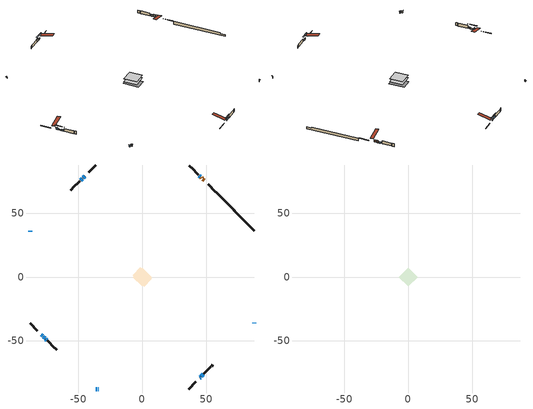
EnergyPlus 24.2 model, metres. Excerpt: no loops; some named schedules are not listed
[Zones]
conditioned space
 floor outside (Floor1 construction): -0.74,0 0,0.74 0.74,0 0,-0.74 z1.14
 floor adiabatic (AdiabaticFloorConstruction): -7.37,0 0,7.37 7.37,0 0,-7.37 z1.14
 floor foundation (Slab1 construction): -7.46,1.39 -1.39,7.46 7.46,-1.39 1.39,-7.46 z-1.3
 wall outside (RimJoist1 construction): 36.3,-87.64 41.9,-82.05 / -87.64,-36.3 -82.05,-41.9 / -36.3,87.64 -41.9,82.05 / 57.13,66.81 51.54,72.41 z1.14:1.44
 wall outside (AdiabaticWallConstruction 1): 48.35,75.59 47.28,76.66 / 46.63,77.32 46.07,77.88 z1.14:3.17
 wall outside (AdiabaticWallConstruction): -36.3,-87.64 -35.34,-87.64 z1.14:2.74; -78.86,-45.08 -78.03,-45.91 / 87.64,-36.3 87.64,-35.82 / -34.41,-87.64 -33.93,-87.64 z1.14:2.61; -87.64,36.3 -87.64,35.39 / -45.08,78.86 -46.36,77.58 z1.14:2.06; 45.08,-78.86 45.61,-78.34 / -77.38,-46.56 -75.98,-47.97 z1.14:2.03; 45.41,78.53 44.58,79.36 / -75.32,-48.62 -74.64,-49.31 z1.14:2.11; -47.01,76.93 -48.29,75.65 z1.14:2.95; 46.26,-77.68 47.66,-76.28 z1.14:2.13
 wall outside (Wall1 construction): 48.32,-75.62 53.61,-70.33 / -73.98,-49.96 -68.68,-55.26 / -48.95,75 -54.24,69.7 / 43.93,80.02 38.63,85.31 z1.14:3.58
 wall outside (Wall2 construction): 54.27,-69.67 55.29,-68.66 / -68.03,-55.92 -67.01,-56.93 / -54.9,69.04 -55.92,68.03 / 37.98,85.97 36.96,86.98 z1.14:3.58
 wall foundation (FoundationWall1 construction): 57.79,66.15,-1.3 57.79,66.15,1.14 84.66,39.29,1.14 84.66,39.29,0.18 87.64,36.3,0.18 87.64,36.3,-1.3
 window (WindowConstruction 8): -36.3,-87.64 -35.34,-87.64 z1.14:2.74
 window (WindowConstruction 6): -78.86,-45.08 -78.04,-45.91 z1.14:2.61
 window (WindowConstruction 7): -87.64,36.3 -87.64,35.39 z1.14:2.05
 window (WindowConstruction 9): -45.08,78.86 -46.36,77.59 z1.14:2.05
 window (WindowConstruction 10): 45.08,-78.86 45.6,-78.34 z1.14:2.03
 window (WindowConstruction 11): -77.38,-46.57 -75.98,-47.97 z1.14:2.03
 window (WindowConstruction): 87.64,-36.3 87.64,-35.82 z1.14:2.61
 window (WindowConstruction 1): 45.41,78.53 44.59,79.36 z1.14:2.11
 window (WindowConstruction 2): -47.02,76.93 -48.29,75.65 z1.14:2.94
 window (WindowConstruction 3): -34.41,-87.64 -33.93,-87.64 z1.14:2.61
 window (WindowConstruction 4): 46.26,-77.68 47.66,-76.28 z1.14:2.13
 window (WindowConstruction 5): -75.32,-48.62 -74.64,-49.31 z1.14:2.11
 door (Door): 48.35,75.59 47.28,76.66 z1.14:3.17
 door (Door 1): 46.63,77.32 46.07,77.88 z1.14:3.17
 ceiling adiabatic (AdiabaticFloorConstruction): 0,-7.37 7.37,0 0,7.37 -7.37,0 z1.14
attic - vented
 floor to conditioned space (Floor2 construction Reversed): -7.37,0 0,7.37 7.37,0 0,-7.37 z3.58
 roof outside (Roof1 construction): 44.43,-79.52,3.58 37.17,-72.26,6.14 35.3,-74.13,6.14 42.56,-81.39,3.58; -79.52,-44.43,3.58 -72.26,-37.17,6.14 -74.13,-35.3,6.14 -81.39,-42.56,3.58; -44.43,79.52,3.58 -37.17,72.26,6.14 -35.3,74.13,6.14 -42.56,81.39,3.58; 49.01,74.93,3.58 41.75,67.68,6.14 43.62,65.81,6.14 50.88,73.06,3.58
shading: -35.04,-87.64 -36.6,-87.64 -36.6,-87.79 -35.04,-87.79 z3.04; -77.93,-46.01 -78.97,-44.98 -79.29,-45.3 -78.26,-46.34 z2.76; -87.64,35.24 -87.64,36.45 -88.1,36.45 -88.1,35.24 z2.2; -48.41,75.54 -43.03,80.91 -43.36,81.24 -48.73,75.86 z4.95; 47.6,-76.35 43.09,-80.85 43.41,-81.18 47.92,-76.67 z4.85; -73.98,-49.96 -79.37,-44.57 -79.7,-44.9 -74.31,-50.29 z4.85; 87.64,-35.52 87.64,-36.6 87.94,-36.6 87.94,-35.52 z2.91; 44.48,79.46 45.52,78.43 45.84,78.75 44.81,79.79 z2.26; -48.4,75.55 -46.91,77.03 -47.24,77.36 -48.72,75.87 z3.09; -33.63,-87.64 -34.71,-87.64 -34.71,-87.94 -33.63,-87.94 z2.91; 47.77,-76.18 46.16,-77.79 46.48,-78.11 48.09,-76.5 z2.28; -74.53,-49.41 -75.43,-48.52 -75.75,-48.84 -74.86,-49.74 z2.26
[Building]
Building 1: Terrain=Suburbs
[Site:Location]
Edmonton Intl AP_AB: Latitude {deg}=53.31; Longitude {deg}=-113.58; Time Zone {hr}=-7; Elevation {m}=723; Keep Site Location Information=Yes
[Site:GroundTemperature:Shallow]
-1.56185, -3.61833, -3.78302, -2.80711, 1.11059, 5.01004, 8.39065, 10.5322, 10.7141, 8.97234, 5.67794, 1.89811
[Site:WaterMainsTemperature]
Calculation Method=Schedule; Temperature Schedule=mains temperature schedule
[Material] Roughness=Rough; Thermal Absorptance=0.9
Name | Thickness {m} | Conductivity {W/m-K} | Density {kg/m3} | Specific Heat {J/kg-K} | Solar Absorptance | Visible Absorptance
asphalt or fiberglass shingles | 0.00635 | 0.162714 | 1121.4 | 1465.45 | 0.4 | 0.4
ceiling loosefill ins | 0.169333 | 0.0480833 | 16.02 | 1046.75 | 0.7 | 0.7
ceiling stud and cavity | 0.1397 | 0.107649 | 65.682 | 1177.47 | 0.7 | 0.7
concrete 4.0 in. | 0.1016 | 1.803125 | 2242.8 | 837.4 | 0.7 | 0.7
concrete 8.0 in. | 0.2032 | 1.803125 | 2242.8 | 837.4 | 0.7 | 0.7
door material | 0.04445 | 0.053851 | 512.64 | 1214.23 | 0.7 | 0.7
exterior vertical ins | 0.0460229 | 0.029427 | 32.04 | 1214.23 | 0.7 | 0.7
floor covering | 0.0127 | 0.0433444 | 54.468 | 1339.84 | 0.6 | 0.6
floor rigid ins | 0.103632 | 0.029427 | 32.04 | 1214.23 | 0.7 | 0.7
floor rigid ins 1; wall rigid ins 1 | 0.512978 | 0.029427 | 32.04 | 1214.23 | 0.7 | 0.7
floor stud and cavity | 0.1397 | 0.155504 | 92.3553 | 1139.71 | 0.7 | 0.7
floor stud and cavity 1 | 0.1397 | 1.75129 | 37.0049 | 1207.88 | 0.7 | 0.7
furniture material conditioned space 1 | 0.1524 | 0.115458 | 640.8 | 1214.23 | 0.6 | 0.6
gypsum board | 0.0127 | 0.160291 | 801 | 837.4 | 0.6 | 0.6
gypsum board 1 | 0.0127 | 0.160291 | 801 | 837.4 | 0.7 | 0.7
osb sheathing 0.5 in. | 0.0127 | 0.115458 | 512.64 | 1214.23 | 0.7 | 0.7
osb sheathing 0.75 in. | 0.01905 | 0.115458 | 512.64 | 1214.23 | 0.7 | 0.7
osb sheathing 2.0 in. | 0.0508 | 0.115458 | 512.64 | 1214.23 | 0.7 | 0.7
rim joist stud and cavity | 0.0508 | 0.029095 | 125.044 | 1163.47 | 0.6 | 0.6
wall rigid ins | 0.051816 | 0.029427 | 32.04 | 1214.23 | 0.7 | 0.7
wall stud and cavity | 0.1397 | 0.255113 | 139.0536 | 1170.24 | 0.7 | 0.7
wall stud and cavity 1 | 0.1397 | 0.340519 | 139.0536 | 1170.24 | 0.7 | 0.7
wall stud and cavity 2 | 0.0889 | 0.380278 | 52.3479 | 1209.89 | 0.7 | 0.7
wall stud and cavity 3 | 0.0889 | 0.391764 | 83.0341 | 1211.67 | 0.7 | 0.7
wood siding | 0.0254 | 0.102417 | 544.68 | 1172.36 | 0.4 | 0.4
wood siding 1; wood siding 2; wood siding 3 | 0.0254 | 0.102417 | 544.68 | 1172.36 | 0.7 | 0.7
[WindowMaterial:SimpleGlazingSystem]
Name | U-Factor {W/m2-K} | Solar Heat Gain Coefficient
WindowMaterial | 1.4513 | 0.45
WindowMaterial 1 | 3.28586 | 0.54
WindowMaterial 10 | 3.28416 | 0.51
WindowMaterial 2 | 2.79017 | 0.7
WindowMaterial 3 | 3.28699 | 0.52
WindowMaterial 4 | 1.49956 | 0.42
WindowMaterial 5 | 3.28813 | 0.58
WindowMaterial 6 | 2.76916 | 0.64
WindowMaterial 7 | 2.76008 | 0.61
WindowMaterial 8 | 2.77995 | 0.66
WindowMaterial 9 | 3.276206 | 0.48
[Construction]
AdiabaticFloorConstruction: floor stud and cavity 1, floor rigid ins 1, osb sheathing 0.75 in., floor covering
AdiabaticWallConstruction: wood siding 2, wall rigid ins 1, wall stud and cavity 2, gypsum board
AdiabaticWallConstruction 1: wood siding 3, wall rigid ins 1, wall stud and cavity 2, gypsum board
Door; Door 1: door material
Floor1 construction: floor stud and cavity, floor rigid ins, osb sheathing 0.75 in., floor covering
Floor2 construction Reversed: gypsum board, ceiling stud and cavity, ceiling loosefill ins
FoundationWall1 construction: concrete 8.0 in., gypsum board 1
furniture construction conditioned space 1: furniture material conditioned space 1
PartitionWallConstruction: gypsum board, wall stud and cavity 3, gypsum board
RimJoist1 construction: wood siding 1, osb sheathing 2.0 in., rim joist stud and cavity
Roof1 construction: asphalt or fiberglass shingles
Slab1 construction: concrete 4.0 in.
Wall1 construction: wood siding, wall rigid ins, osb sheathing 0.5 in., wall stud and cavity, gypsum board
Wall2 construction: wood siding, wall rigid ins, osb sheathing 0.5 in., wall stud and cavity 1, gypsum board
WindowConstruction; WindowConstruction 3: WindowMaterial
WindowConstruction 1: WindowMaterial 1
WindowConstruction 10: WindowMaterial 9
WindowConstruction 11: WindowMaterial 10
WindowConstruction 2: WindowMaterial 2
WindowConstruction 4: WindowMaterial 3
WindowConstruction 5: WindowMaterial 4
WindowConstruction 6: WindowMaterial 5
WindowConstruction 7: WindowMaterial 6
WindowConstruction 8: WindowMaterial 7
WindowConstruction 9: WindowMaterial 8
[Zone] Multiplier=1; Part of Total Floor Area=Yes
Name | Volume {m3}
attic - vented | 45.7477
conditioned space | 551.8
[Space]
Name | Zone | Volume {m3}
attic - vented 1 | attic - vented | 45.7477
conditioned space 1 | conditioned space | 551.8
[ZoneInfiltration:EffectiveLeakageArea]
infil attic - vented 1: Zone or Space=attic - vented 1; Schedule=Always On Discrete; Effective Air Leakage Area {cm2}=3777.39; Stack Coefficient=0.000178442; Wind Coefficient=9.02544e-06
[ZoneMixing]
whole house fan mix: Zone or Space=attic - vented; Schedule=Always On Continuous; Design Flow Rate Calculation Method=Flow/Zone; Design Flow Rate {m3/s}=0; Source Zone or Space=conditioned space
[SurfaceProperty:ExposedFoundationPerimeter]
Slab1: Exposed Perimeter Calculation Method=TotalExposedPerimeter; Total Exposed Perimeter {m}=42.216
[InternalMass] Zone or ZoneList=conditioned space; Space or SpaceList=conditioned space 1
Name | Construction | Surface Area {m2}
furniture mass conditioned space 1 | furniture construction conditioned space 1 | 86.884
partition wall mass | PartitionWallConstruction | 217.21
[Lights]
interior lighting: Zone or ZoneList or Space or SpaceList=conditioned space 1; Schedule=interior lighting schedule; Design Level Calculation Method=LightingLevel; Lighting Level {W}=343.2; Return Air Fraction=0; Fraction Radiant=0.6; Fraction Visible=0.2; Fraction Replaceable=1
[People]
occupants: Zone or ZoneList or Space or SpaceList=conditioned space 1; Number of People Schedule=occupants schedule; Number of People Calculation Method=People; Number of People=3; Fraction Radiant=0.314171; Sensible Heat Fraction=0.56303; Activity Level Schedule=occupants activity schedule; Carbon Dioxide Generation Rate {m3/s-W}=0; Enable ASHRAE 55 Comfort Warnings=No; Mean Radiant Temperature Calculation Type=EnclosureAveraged
[ElectricEquipment] Zone or ZoneList or Space or SpaceList=conditioned space 1; Design Level Calculation Method=EquipmentLevel
Name | Schedule | Design Level {W} | Fraction Latent | Fraction Radiant | Fraction Lost
clothes dryer | clothes dryer schedule | 140.772 | 0.015 | 0.081 | 0.85
clothes washer | clothes washer schedule | 32.1985 | 0.03 | 0.162 | 0.7
cooking range | cooking range schedule | 215.147 | 0.08 | 0.432 | 0.2
dishwasher | dishwasher schedule | 66.8632 | 0.3 | 0.18 | 0.4
fridge | fridge schedule | 72.9452 | 0 | 0.6 | 0
mech vent bath fan 0 | mech vent bath fan 0 schedule | 50.2 | 0 | 0 | 1
mech vent bath fan 1 | mech vent bath fan 1 schedule | 50.2 | 0 | 0 | 1
mech vent bath fan 2 | mech vent bath fan 2 schedule | 50.2 | 0 | 0 | 1
mech vent house fan | mech vent house fan schedule | 0 | 0 | 0 | 1
mech vent house fan cfis | mech vent house fan cfis schedule | 0 | 0 | 0 | 0
mech vent range fan 0 | mech vent range fan 0 schedule | 57 | 0 | 0 | 1
misc plug loads | misc plug loads schedule | 494.7 | 0.045 | 0.513 | 0.1
whole house fan | Always On Discrete | 0 | 0 | 0 | 1
[OtherEquipment] Zone or ZoneList or Space or SpaceList=conditioned space 1; Design Level Calculation Method=EquipmentLevel
Name | Fuel Type | Schedule | Design Level {W} | Fraction Latent | Fraction Radiant | Fraction Lost
clothes dryer 1 | Electricity | clothes dryer schedule | 0 | 0.015 | 0.081 | 0.85
cooking range 1 | Electricity | cooking range schedule | 0 | 0.08 | 0.432 | 0.2
general water use latent | None | general water use schedule | 62.594 | 1 | 0 | 0
general water use sensible | None | general water use schedule | -61.6891 | 0 | 0.6 | 0
mech vent house fan latent load | None | Always On Discrete | 0 | 1 | 0 | 0
mech vent house fan sensible load | None | Always On Discrete | 0 | 0 | 0 | 0
water heater energy adjustment1 | NaturalGas | Always On Discrete | 0.01 | 0 | 0 | 1
[ZoneInfiltration:DesignFlowRate] Zone or ZoneList or Space or SpaceList=conditioned space 1; Schedule=Always On Discrete; Design Flow Rate Calculation Method=Flow/Zone; Design Flow Rate {m3/s}=0
infil flow; natural vent flow; whole house fan flow
[Foundation:Kiva]
Foundation Kiva 1: Initial Indoor Air Temperature {C}=18; Wall Height Above Grade {m}=1.13998; Wall Depth Below Slab {m}=0.2032; Custom Block Material Name 1=exterior vertical ins; Custom Block Depth 1 {m}=2.43998; Custom Block X Position 1 {m}=0.2159; Custom Block Z Position 1 {m}=0
[Foundation:Kiva:Settings]
Soil Conductivity {W/m-K}=0.849921; Soil Density {kg/m3}=1842.3; Soil Specific Heat {J/kg-K}=418.7; Ground Solar Absorptivity=0.9; Ground Thermal Absorptivity=0.9; Ground Surface Roughness {m}=0.03; Far-Field Width {m}=40; Deep-Ground Boundary Condition=ZeroFlux; Deep-Ground Depth {m}=40; Minimum Cell Dimension {m}=0.2; Maximum Cell Growth Coefficient=3; Simulation Timestep=Timestep
[Exterior:Lights]
exterior lighting: Schedule=exterior lighting schedule; Design Level {W}=75.6
[Schedule:Constant]
Name | Hourly Value
Always On Continuous; mech vent house fan schedule; mech vent house fan cfis schedule; Always On Discrete | 1
occupants activity schedule | 117.228
fridge schedule | 0
[Schedule:Week:Daily]
interior lighting schedule Week Rule - Jan1-Jan27: interior lighting schedule day, interior lighting schedule day, interior lighting schedule day, interior lighting schedule day, interior lighting schedule day, interior lighting schedule day, interior lighting schedule day, interior lighting schedule default day, interior lighting schedule default day, interior lighting schedule default day, interior lighting schedule default day, interior lighting schedule default day
interior lighting schedule Week Rule - Jan28-Feb3: interior lighting schedule day, interior lighting schedule day, interior lighting schedule day, interior lighting schedule day, interior lighting schedule day 1, interior lighting schedule day 1, interior lighting schedule day 1, interior lighting schedule default day, interior lighting schedule default day, interior lighting schedule default day, interior lighting schedule default day, interior lighting schedule default day
interior lighting schedule Week Rule - Feb4-Feb24: interior lighting schedule day 1, interior lighting schedule day 1, interior lighting schedule day 1, interior lighting schedule day 1, interior lighting schedule day 1, interior lighting schedule day 1, interior lighting schedule day 1, interior lighting schedule default day, interior lighting schedule default day, interior lighting schedule default day, interior lighting schedule default day, interior lighting schedule default day
interior lighting schedule Week Rule - Feb25-Mar3: interior lighting schedule day 1, interior lighting schedule day 1, interior lighting schedule day 1, interior lighting schedule day 1, interior lighting schedule day 2, interior lighting schedule day 2, interior lighting schedule day 2, interior lighting schedule default day, interior lighting schedule default day, interior lighting schedule default day, interior lighting schedule default day, interior lighting schedule default day
interior lighting schedule Week Rule - Mar4-Mar31: interior lighting schedule day 2, interior lighting schedule day 2, interior lighting schedule day 2, interior lighting schedule day 2, interior lighting schedule day 2, interior lighting schedule day 2, interior lighting schedule day 2, interior lighting schedule default day, interior lighting schedule default day, interior lighting schedule default day, interior lighting schedule default day, interior lighting schedule default day
interior lighting schedule Week Rule - Apr1-Apr28: interior lighting schedule day 3, interior lighting schedule day 3, interior lighting schedule day 3, interior lighting schedule day 3, interior lighting schedule day 3, interior lighting schedule day 3, interior lighting schedule day 3, interior lighting schedule default day, interior lighting schedule default day, interior lighting schedule default day, interior lighting schedule default day, interior lighting schedule default day
interior lighting schedule Week Rule - Apr29-May5: interior lighting schedule day 3, interior lighting schedule day 3, interior lighting schedule day 4, interior lighting schedule day 4, interior lighting schedule day 4, interior lighting schedule day 4, interior lighting schedule day 4, interior lighting schedule default day, interior lighting schedule default day, interior lighting schedule default day, interior lighting schedule default day, interior lighting schedule default day
interior lighting schedule Week Rule - May6-May26: interior lighting schedule day 4, interior lighting schedule day 4, interior lighting schedule day 4, interior lighting schedule day 4, interior lighting schedule day 4, interior lighting schedule day 4, interior lighting schedule day 4, interior lighting schedule default day, interior lighting schedule default day, interior lighting schedule default day, interior lighting schedule default day, interior lighting schedule default day
interior lighting schedule Week Rule - May27-Jun2: interior lighting schedule day 4, interior lighting schedule day 4, interior lighting schedule day 4, interior lighting schedule day 4, interior lighting schedule day 4, interior lighting schedule day 5, interior lighting schedule day 5, interior lighting schedule default day, interior lighting schedule default day, interior lighting schedule default day, interior lighting schedule default day, interior lighting schedule default day
interior lighting schedule Week Rule - Jun3-Jun30: interior lighting schedule day 5, interior lighting schedule day 5, interior lighting schedule day 5, interior lighting schedule day 5, interior lighting schedule day 5, interior lighting schedule day 5, interior lighting schedule day 5, interior lighting schedule default day, interior lighting schedule default day, interior lighting schedule default day, interior lighting schedule default day, interior lighting schedule default day
interior lighting schedule Week Rule - Jul1-Jul28: interior lighting schedule day 6, interior lighting schedule day 6, interior lighting schedule day 6, interior lighting schedule day 6, interior lighting schedule day 6, interior lighting schedule day 6, interior lighting schedule day 6, interior lighting schedule default day, interior lighting schedule default day, interior lighting schedule default day, interior lighting schedule default day, interior lighting schedule default day
interior lighting schedule Week Rule - Jul29-Aug4: interior lighting schedule day 6, interior lighting schedule day 6, interior lighting schedule day 6, interior lighting schedule day 7, interior lighting schedule day 7, interior lighting schedule day 7, interior lighting schedule day 7, interior lighting schedule default day, interior lighting schedule default day, interior lighting schedule default day, interior lighting schedule default day, interior lighting schedule default day
interior lighting schedule Week Rule - Aug5-Aug25: interior lighting schedule day 7, interior lighting schedule day 7, interior lighting schedule day 7, interior lighting schedule day 7, interior lighting schedule day 7, interior lighting schedule day 7, interior lighting schedule day 7, interior lighting schedule default day, interior lighting schedule default day, interior lighting schedule default day, interior lighting schedule default day, interior lighting schedule default day
interior lighting schedule Week Rule - Aug26-Sep1: interior lighting schedule day 7, interior lighting schedule day 7, interior lighting schedule day 7, interior lighting schedule day 7, interior lighting schedule day 7, interior lighting schedule day 7, interior lighting schedule day 8, interior lighting schedule default day, interior lighting schedule default day, interior lighting schedule default day, interior lighting schedule default day, interior lighting schedule default day
interior lighting schedule Week Rule - Sep2-Sep29: interior lighting schedule day 8, interior lighting schedule day 8, interior lighting schedule day 8, interior lighting schedule day 8, interior lighting schedule day 8, interior lighting schedule day 8, interior lighting schedule day 8, interior lighting schedule default day, interior lighting schedule default day, interior lighting schedule default day, interior lighting schedule default day, interior lighting schedule default day
interior lighting schedule Week Rule - Sep30-Oct6: interior lighting schedule day 8, interior lighting schedule day 9, interior lighting schedule day 9, interior lighting schedule day 9, interior lighting schedule day 9, interior lighting schedule day 9, interior lighting schedule day 9, interior lighting schedule default day, interior lighting schedule default day, interior lighting schedule default day, interior lighting schedule default day, interior lighting schedule default day
interior lighting schedule Week Rule - Oct7-Oct27: interior lighting schedule day 9, interior lighting schedule day 9, interior lighting schedule day 9, interior lighting schedule day 9, interior lighting schedule day 9, interior lighting schedule day 9, interior lighting schedule day 9, interior lighting schedule default day, interior lighting schedule default day, interior lighting schedule default day, interior lighting schedule default day, interior lighting schedule default day
interior lighting schedule Week Rule - Oct28-Nov3: interior lighting schedule day 9, interior lighting schedule day 9, interior lighting schedule day 9, interior lighting schedule day 9, interior lighting schedule day 10, interior lighting schedule day 10, interior lighting schedule day 10, interior lighting schedule default day, interior lighting schedule default day, interior lighting schedule default day, interior lighting schedule default day, interior lighting schedule default day
interior lighting schedule Week Rule - Nov4-Nov24: interior lighting schedule day 10, interior lighting schedule day 10, interior lighting schedule day 10, interior lighting schedule day 10, interior lighting schedule day 10, interior lighting schedule day 10, interior lighting schedule day 10, interior lighting schedule default day, interior lighting schedule default day, interior lighting schedule default day, interior lighting schedule default day, interior lighting schedule default day
interior lighting schedule Week Rule - Nov25-Dec1: interior lighting schedule day 10, interior lighting schedule day 10, interior lighting schedule day 10, interior lighting schedule day 10, interior lighting schedule day 10, interior lighting schedule day 10, interior lighting schedule day 11, interior lighting schedule default day, interior lighting schedule default day, interior lighting schedule default day, interior lighting schedule default day, interior lighting schedule default day
interior lighting schedule Week Rule - Dec2-Dec31: interior lighting schedule day 11, interior lighting schedule day 11, interior lighting schedule day 11, interior lighting schedule day 11, interior lighting schedule day 11, interior lighting schedule day 11, interior lighting schedule day 11, interior lighting schedule default day, interior lighting schedule default day, interior lighting schedule default day, interior lighting schedule default day, interior lighting schedule default day
occupants schedule Week Rule - Jan1-Dec31: occupants schedule day, occupants schedule day, occupants schedule day, occupants schedule day, occupants schedule day, occupants schedule day, occupants schedule day, occupants schedule default day, occupants schedule default day, occupants schedule default day, occupants schedule default day, occupants schedule default day
clothes dryer schedule Week Rule - Jan1-Dec31: clothes dryer schedule day, clothes dryer schedule day, clothes dryer schedule day, clothes dryer schedule day, clothes dryer schedule day, clothes dryer schedule day, clothes dryer schedule day, clothes dryer schedule default day, clothes dryer schedule default day, clothes dryer schedule default day, clothes dryer schedule default day, clothes dryer schedule default day
clothes washer schedule Week Rule - Jan1-Dec31: clothes washer schedule day, clothes washer schedule day, clothes washer schedule day, clothes washer schedule day, clothes washer schedule day, clothes washer schedule day, clothes washer schedule day, clothes washer schedule default day, clothes washer schedule default day, clothes washer schedule default day, clothes washer schedule default day, clothes washer schedule default day
cooking range schedule Week Rule - Jan1-Dec31: cooking range schedule day, cooking range schedule day, cooking range schedule day, cooking range schedule day, cooking range schedule day, cooking range schedule day, cooking range schedule day, cooking range schedule default day, cooking range schedule default day, cooking range schedule default day, cooking range schedule default day, cooking range schedule default day
dishwasher schedule Week Rule - Jan1-Dec31: dishwasher schedule day, dishwasher schedule day, dishwasher schedule day, dishwasher schedule day, dishwasher schedule day, dishwasher schedule day, dishwasher schedule day, dishwasher schedule default day, dishwasher schedule default day, dishwasher schedule default day, dishwasher schedule default day, dishwasher schedule default day
mech vent bath fan 0 schedule Week Rule - Jan1-Dec31: mech vent bath fan 0 schedule day, mech vent bath fan 0 schedule day, mech vent bath fan 0 schedule day, mech vent bath fan 0 schedule day, mech vent bath fan 0 schedule day, mech vent bath fan 0 schedule day, mech vent bath fan 0 schedule day, mech vent bath fan 0 schedule default day, mech vent bath fan 0 schedule default day, mech vent bath fan 0 schedule default day, mech vent bath fan 0 schedule default day, mech vent bath fan 0 schedule default day
mech vent bath fan 1 schedule Week Rule - Jan1-Dec31: mech vent bath fan 1 schedule day, mech vent bath fan 1 schedule day, mech vent bath fan 1 schedule day, mech vent bath fan 1 schedule day, mech vent bath fan 1 schedule day, mech vent bath fan 1 schedule day, mech vent bath fan 1 schedule day, mech vent bath fan 1 schedule default day, mech vent bath fan 1 schedule default day, mech vent bath fan 1 schedule default day, mech vent bath fan 1 schedule default day, mech vent bath fan 1 schedule default day
mech vent bath fan 2 schedule Week Rule - Jan1-Dec31: mech vent bath fan 2 schedule day, mech vent bath fan 2 schedule day, mech vent bath fan 2 schedule day, mech vent bath fan 2 schedule day, mech vent bath fan 2 schedule day, mech vent bath fan 2 schedule day, mech vent bath fan 2 schedule day, mech vent bath fan 2 schedule default day, mech vent bath fan 2 schedule default day, mech vent bath fan 2 schedule default day, mech vent bath fan 2 schedule default day, mech vent bath fan 2 schedule default day
mech vent range fan 0 schedule Week Rule - Jan1-Dec31: mech vent range fan 0 schedule day, mech vent range fan 0 schedule day, mech vent range fan 0 schedule day, mech vent range fan 0 schedule day, mech vent range fan 0 schedule day, mech vent range fan 0 schedule day, mech vent range fan 0 schedule day, mech vent range fan 0 schedule default day, mech vent range fan 0 schedule default day, mech vent range fan 0 schedule default day, mech vent range fan 0 schedule default day, mech vent range fan 0 schedule default day
misc plug loads schedule Week Rule - Jan1-Dec31: misc plug loads schedule day, misc plug loads schedule day, misc plug loads schedule day, misc plug loads schedule day, misc plug loads schedule day, misc plug loads schedule day, misc plug loads schedule day, misc plug loads schedule default day, misc plug loads schedule default day, misc plug loads schedule default day, misc plug loads schedule default day, misc plug loads schedule default day
general water use schedule Week Rule - Jan1-Dec31: general water use schedule day, general water use schedule day, general water use schedule day, general water use schedule day, general water use schedule day, general water use schedule day, general water use schedule day, general water use schedule default day, general water use schedule default day, general water use schedule default day, general water use schedule default day, general water use schedule default day
exterior lighting schedule Week Rule - Jan1-Jan27: exterior lighting schedule day, exterior lighting schedule day, exterior lighting schedule day, exterior lighting schedule day, exterior lighting schedule day, exterior lighting schedule day, exterior lighting schedule day, exterior lighting schedule default day, exterior lighting schedule default day, exterior lighting schedule default day, exterior lighting schedule default day, exterior lighting schedule default day
exterior lighting schedule Week Rule - Jan28-Feb3: exterior lighting schedule day, exterior lighting schedule day, exterior lighting schedule day, exterior lighting schedule day, exterior lighting schedule day 1, exterior lighting schedule day 1, exterior lighting schedule day 1, exterior lighting schedule default day, exterior lighting schedule default day, exterior lighting schedule default day, exterior lighting schedule default day, exterior lighting schedule default day
exterior lighting schedule Week Rule - Feb4-Feb24: exterior lighting schedule day 1, exterior lighting schedule day 1, exterior lighting schedule day 1, exterior lighting schedule day 1, exterior lighting schedule day 1, exterior lighting schedule day 1, exterior lighting schedule day 1, exterior lighting schedule default day, exterior lighting schedule default day, exterior lighting schedule default day, exterior lighting schedule default day, exterior lighting schedule default day
exterior lighting schedule Week Rule - Feb25-Mar3: exterior lighting schedule day 1, exterior lighting schedule day 1, exterior lighting schedule day 1, exterior lighting schedule day 1, exterior lighting schedule day 2, exterior lighting schedule day 2, exterior lighting schedule day 2, exterior lighting schedule default day, exterior lighting schedule default day, exterior lighting schedule default day, exterior lighting schedule default day, exterior lighting schedule default day
exterior lighting schedule Week Rule - Mar4-Mar31: exterior lighting schedule day 2, exterior lighting schedule day 2, exterior lighting schedule day 2, exterior lighting schedule day 2, exterior lighting schedule day 2, exterior lighting schedule day 2, exterior lighting schedule day 2, exterior lighting schedule default day, exterior lighting schedule default day, exterior lighting schedule default day, exterior lighting schedule default day, exterior lighting schedule default day
exterior lighting schedule Week Rule - Apr1-Apr28: exterior lighting schedule day 3, exterior lighting schedule day 3, exterior lighting schedule day 3, exterior lighting schedule day 3, exterior lighting schedule day 3, exterior lighting schedule day 3, exterior lighting schedule day 3, exterior lighting schedule default day, exterior lighting schedule default day, exterior lighting schedule default day, exterior lighting schedule default day, exterior lighting schedule default day
exterior lighting schedule Week Rule - Apr29-May5: exterior lighting schedule day 3, exterior lighting schedule day 3, exterior lighting schedule day 4, exterior lighting schedule day 4, exterior lighting schedule day 4, exterior lighting schedule day 4, exterior lighting schedule day 4, exterior lighting schedule default day, exterior lighting schedule default day, exterior lighting schedule default day, exterior lighting schedule default day, exterior lighting schedule default day
exterior lighting schedule Week Rule - May6-May26: exterior lighting schedule day 4, exterior lighting schedule day 4, exterior lighting schedule day 4, exterior lighting schedule day 4, exterior lighting schedule day 4, exterior lighting schedule day 4, exterior lighting schedule day 4, exterior lighting schedule default day, exterior lighting schedule default day, exterior lighting schedule default day, exterior lighting schedule default day, exterior lighting schedule default day
exterior lighting schedule Week Rule - May27-Jun2: exterior lighting schedule day 4, exterior lighting schedule day 4, exterior lighting schedule day 4, exterior lighting schedule day 4, exterior lighting schedule day 4, exterior lighting schedule day 5, exterior lighting schedule day 5, exterior lighting schedule default day, exterior lighting schedule default day, exterior lighting schedule default day, exterior lighting schedule default day, exterior lighting schedule default day
exterior lighting schedule Week Rule - Jun3-Jun30: exterior lighting schedule day 5, exterior lighting schedule day 5, exterior lighting schedule day 5, exterior lighting schedule day 5, exterior lighting schedule day 5, exterior lighting schedule day 5, exterior lighting schedule day 5, exterior lighting schedule default day, exterior lighting schedule default day, exterior lighting schedule default day, exterior lighting schedule default day, exterior lighting schedule default day
exterior lighting schedule Week Rule - Jul1-Jul28: exterior lighting schedule day 6, exterior lighting schedule day 6, exterior lighting schedule day 6, exterior lighting schedule day 6, exterior lighting schedule day 6, exterior lighting schedule day 6, exterior lighting schedule day 6, exterior lighting schedule default day, exterior lighting schedule default day, exterior lighting schedule default day, exterior lighting schedule default day, exterior lighting schedule default day
exterior lighting schedule Week Rule - Jul29-Aug4: exterior lighting schedule day 6, exterior lighting schedule day 6, exterior lighting schedule day 6, exterior lighting schedule day 7, exterior lighting schedule day 7, exterior lighting schedule day 7, exterior lighting schedule day 7, exterior lighting schedule default day, exterior lighting schedule default day, exterior lighting schedule default day, exterior lighting schedule default day, exterior lighting schedule default day
exterior lighting schedule Week Rule - Aug5-Aug25: exterior lighting schedule day 7, exterior lighting schedule day 7, exterior lighting schedule day 7, exterior lighting schedule day 7, exterior lighting schedule day 7, exterior lighting schedule day 7, exterior lighting schedule day 7, exterior lighting schedule default day, exterior lighting schedule default day, exterior lighting schedule default day, exterior lighting schedule default day, exterior lighting schedule default day
exterior lighting schedule Week Rule - Aug26-Sep1: exterior lighting schedule day 7, exterior lighting schedule day 7, exterior lighting schedule day 7, exterior lighting schedule day 7, exterior lighting schedule day 7, exterior lighting schedule day 7, exterior lighting schedule day 8, exterior lighting schedule default day, exterior lighting schedule default day, exterior lighting schedule default day, exterior lighting schedule default day, exterior lighting schedule default day
exterior lighting schedule Week Rule - Sep2-Sep29: exterior lighting schedule day 8, exterior lighting schedule day 8, exterior lighting schedule day 8, exterior lighting schedule day 8, exterior lighting schedule day 8, exterior lighting schedule day 8, exterior lighting schedule day 8, exterior lighting schedule default day, exterior lighting schedule default day, exterior lighting schedule default day, exterior lighting schedule default day, exterior lighting schedule default day
exterior lighting schedule Week Rule - Sep30-Oct6: exterior lighting schedule day 8, exterior lighting schedule day 9, exterior lighting schedule day 9, exterior lighting schedule day 9, exterior lighting schedule day 9, exterior lighting schedule day 9, exterior lighting schedule day 9, exterior lighting schedule default day, exterior lighting schedule default day, exterior lighting schedule default day, exterior lighting schedule default day, exterior lighting schedule default day
[Schedule:Year]
interior lighting schedule: interior lighting schedule Week Rule - Jan1-Jan27, 1, 1, 1, 27, interior lighting schedule Week Rule - Jan28-Feb3, 1, 28, 2, 3, interior lighting schedule Week Rule - Feb4-Feb24, 2, 4, 2, 24, interior lighting schedule Week Rule - Feb25-Mar3, 2, 25, 3, 3, interior lighting schedule Week Rule - Mar4-Mar31, 3, 4, 3, 31, interior lighting schedule Week Rule - Apr1-Apr28, 4, 1, 4, 28, interior lighting schedule Week Rule - Apr29-May5, 4, 29, 5, 5, interior lighting schedule Week Rule - May6-May26, 5, 6, 5, 26, interior lighting schedule Week Rule - May27-Jun2, 5, 27, 6, 2, interior lighting schedule Week Rule - Jun3-Jun30, 6, 3, 6, 30, interior lighting schedule Week Rule - Jul1-Jul28, 7, 1, 7, 28, interior lighting schedule Week Rule - Jul29-Aug4, 7, 29, 8, 4, interior lighting schedule Week Rule - Aug5-Aug25, 8, 5, 8, 25, interior lighting schedule Week Rule - Aug26-Sep1, 8, 26, 9, 1, interior lighting schedule Week Rule - Sep2-Sep29, 9, 2, 9, 29, interior lighting schedule Week Rule - Sep30-Oct6, 9, 30, 10, 6, interior lighting schedule Week Rule - Oct7-Oct27, 10, 7, 10, 27, interior lighting schedule Week Rule - Oct28-Nov3, 10, 28, 11, 3, interior lighting schedule Week Rule - Nov4-Nov24, 11, 4, 11, 24, interior lighting schedule Week Rule - Nov25-Dec1, 11, 25, 12, 1, interior lighting schedule Week Rule - Dec2-Dec31, 12, 2, 12, 31
occupants schedule: occupants schedule Week Rule - Jan1-Dec31, 1, 1, 12, 31
clothes dryer schedule: clothes dryer schedule Week Rule - Jan1-Dec31, 1, 1, 12, 31
clothes washer schedule: clothes washer schedule Week Rule - Jan1-Dec31, 1, 1, 12, 31
cooking range schedule: cooking range schedule Week Rule - Jan1-Dec31, 1, 1, 12, 31
dishwasher schedule: dishwasher schedule Week Rule - Jan1-Dec31, 1, 1, 12, 31
mech vent bath fan 0 schedule: mech vent bath fan 0 schedule Week Rule - Jan1-Dec31, 1, 1, 12, 31
mech vent bath fan 1 schedule: mech vent bath fan 1 schedule Week Rule - Jan1-Dec31, 1, 1, 12, 31
mech vent bath fan 2 schedule: mech vent bath fan 2 schedule Week Rule - Jan1-Dec31, 1, 1, 12, 31
mech vent range fan 0 schedule: mech vent range fan 0 schedule Week Rule - Jan1-Dec31, 1, 1, 12, 31
misc plug loads schedule: misc plug loads schedule Week Rule - Jan1-Dec31, 1, 1, 12, 31
general water use schedule: general water use schedule Week Rule - Jan1-Dec31, 1, 1, 12, 31
exterior lighting schedule: exterior lighting schedule Week Rule - Jan1-Jan27, 1, 1, 1, 27, exterior lighting schedule Week Rule - Jan28-Feb3, 1, 28, 2, 3, exterior lighting schedule Week Rule - Feb4-Feb24, 2, 4, 2, 24, exterior lighting schedule Week Rule - Feb25-Mar3, 2, 25, 3, 3, exterior lighting schedule Week Rule - Mar4-Mar31, 3, 4, 3, 31, exterior lighting schedule Week Rule - Apr1-Apr28, 4, 1, 4, 28, exterior lighting schedule Week Rule - Apr29-May5, 4, 29, 5, 5, exterior lighting schedule Week Rule - May6-May26, 5, 6, 5, 26, exterior lighting schedule Week Rule - May27-Jun2, 5, 27, 6, 2, exterior lighting schedule Week Rule - Jun3-Jun30, 6, 3, 6, 30, exterior lighting schedule Week Rule - Jul1-Jul28, 7, 1, 7, 28, exterior lighting schedule Week Rule - Jul29-Aug4, 7, 29, 8, 4, exterior lighting schedule Week Rule - Aug5-Aug25, 8, 5, 8, 25, exterior lighting schedule Week Rule - Aug26-Sep1, 8, 26, 9, 1, exterior lighting schedule Week Rule - Sep2-Sep29, 9, 2, 9, 29, exterior lighting schedule Week Rule - Sep30-Oct6, 9, 30, 10, 6, exterior lighting schedule Week Rule - Oct7-Oct27, 10, 7, 10, 27, exterior lighting schedule Week Rule - Oct28-Nov3, 10, 28, 11, 3, exterior lighting schedule Week Rule - Nov4-Nov24, 11, 4, 11, 24, exterior lighting schedule Week Rule - Nov25-Dec1, 11, 25, 12, 1, exterior lighting schedule Week Rule - Dec2-Dec31, 12, 2, 12, 31
[Schedule:Compact]
mains temperature schedule: Through: 01/01, For: AllDays, Until: 24:00, 3.97167, Through: 01/02, For: AllDays, Until: 24:00, 3.90778, Through: 01/03, For: AllDays, Until: 24:00, 3.84556, Through: 01/04, For: AllDays, Until: 24:00, 3.78389, Through: 01/05, For: AllDays, Until: 24:00, 3.72278, Through: 01/06, For: AllDays, Until: 24:00, 3.66278, Through: 01/07, For: AllDays, Until: 24:00, 3.60389, Through: 01/08, For: AllDays, Until: 24:00, 3.54556, Through: 01/09, For: AllDays, Until: 24:00, 3.48833, Through: 01/10, For: AllDays, Until: 24:00, 3.43167, Through: 01/11, For: AllDays, Until: 24:00, 3.37611, Through: 01/12, For: AllDays, Until: 24:00, 3.32167, Through: 01/13, For: AllDays, Until: 24:00, 3.26833, Through: 01/14, For: AllDays, Until: 24:00, 3.21556, Through: 01/15, For: AllDays, Until: 24:00, 3.16444, Through: 01/16, For: AllDays, Until: 24:00, 3.11389, Through: 01/17, For: AllDays, Until: 24:00, 3.06444, Through: 01/18, For: AllDays, Until: 24:00, 3.01611, Through: 01/19, For: AllDays, Until: 24:00, 2.96889, Through: 01/20, For: AllDays, Until: 24:00, 2.92278, Through: 01/21, For: AllDays, Until: 24:00, 2.87722, Through: 01/22, For: AllDays, Until: 24:00, 2.83333, Through: 01/23, For: AllDays, Until: 24:00, 2.79056, Through: 01/24, For: AllDays, Until: 24:00, 2.74889, Through: 01/25, For: AllDays, Until: 24:00, 2.70833, Through: 01/26, For: AllDays, Until: 24:00, 2.66889, Through: 01/27, For: AllDays, Until: 24:00, 2.63056, Through: 01/28, For: AllDays, Until: 24:00, 2.59333, Through: 01/29, For: AllDays, Until: 24:00, 2.55778, Through: 01/30, For: AllDays, Until: 24:00, 2.52278, Through: 01/31, For: AllDays, Until: 24:00, 2.48944, Through: 02/01, For: AllDays, Until: 24:00, 2.45722, Through: 02/02, For: AllDays, Until: 24:00, 2.42611, Through: 02/03, For: AllDays, Until: 24:00, 2.39667, Through: 02/04, For: AllDays, Until: 24:00, 2.36833, Through: 02/05, For: AllDays, Until: 24:00, 2.34111, Through: 02/06, For: AllDays, Until: 24:00, 2.315, Through: 02/07, For: AllDays, Until: 24:00, 2.29056, Through: 02/08, For: AllDays, Until: 24:00, 2.26722, Through: 02/09, For: AllDays, Until: 24:00, 2.245, Through: 02/10, For: AllDays, Until: 24:00, 2.22444, Through: 02/11, For: AllDays, Until: 24:00, 2.20444, Through: 02/12, For: AllDays, Until: 24:00, 2.18667, Through: 02/13, For: AllDays, Until: 24:00, 2.17, Through: 02/14, For: AllDays, Until: 24:00, 2.15444, Through: 02/15, For: AllDays, Until: 24:00, 2.14, Through: 02/16, For: AllDays, Until: 24:00, 2.12722, Through: 02/17, For: AllDays, Until: 24:00, 2.11556, Through: 02/18, For: AllDays, Until: 24:00, 2.10556, Through: 02/19, For: AllDays, Until: 24:00, 2.09667, Through: 02/20, For: AllDays, Until: 24:00, 2.08889, Through: 02/21, For: AllDays, Until: 24:00, 2.08278, Through: 02/22, For: AllDays, Until: 24:00, 2.07833, Through: 02/23, For: AllDays, Until: 24:00, 2.07444, Through: 02/24, For: AllDays, Until: 24:00, 2.07278, Through: 02/25, For: AllDays, Until: 24:00, 2.07167, Through: 02/26, For: AllDays, Until: 24:00, 2.07222, Through: 02/27, For: AllDays, Until: 24:00, 2.07444, Through: 02/28, For: AllDays, Until: 24:00, 2.07778, Through: 03/01, For: AllDays, Until: 24:00, 2.08222, Through: 03/02, For: AllDays, Until: 24:00, 2.08833, Through: 03/03, For: AllDays, Until: 24:00, 2.09556, Through: 03/04, For: AllDays, Until: 24:00, 2.10444, Through: 03/05, For: AllDays, Until: 24:00, 2.11444, Through: 03/06, For: AllDays, Until: 24:00, 2.12556, Through: 03/07, For: AllDays, Until: 24:00, 2.13833, Through: 03/08, For: AllDays, Until: 24:00, 2.15278, Through: 03/09, For: AllDays, Until: 24:00, 2.16778, Through: 03/10, For: AllDays, Until: 24:00, 2.18444, Through: 03/11, For: AllDays, Until: 24:00, 2.20278, Through: 03/12, For: AllDays, Until: 24:00, 2.22167, Through: 03/13, For: AllDays, Until: 24:00, 2.24278, Through: 03/14, For: AllDays, Until: 24:00, 2.26444, Through: 03/15, For: AllDays, Until: 24:00, 2.28778, Through: 03/16, For: AllDays, Until: 24:00, 2.31222, Through: 03/17, For: AllDays, Until: 24:00, 2.33778, Through: 03/18, For: AllDays, Until: 24:00, 2.365, Through: 03/19, For: AllDays, Until: 24:00, 2.39333, Through: 03/20, For: AllDays, Until: 24:00, 2.42278, Through: 03/21, For: AllDays, Until: 24:00, 2.45389, Through: 03/22, For: AllDays, Until: 24:00, 2.48611, Through: 03/23, For: AllDays, Until: 24:00, 2.51889, Through: 03/24, For: AllDays, Until: 24:00, 2.55389, Through: 03/25, For: AllDays, Until: 24:00, 2.58944, Through: 03/26, For: AllDays, Until: 24:00, 2.62611, Through: 03/27, For: AllDays, Until: 24:00, 2.66444, Through: 03/28, For: AllDays, Until: 24:00, 2.70389, Through: 03/29, For: AllDays, Until: 24:00, 2.74389, Through: 03/30, For: AllDays, Until: 24:00, 2.78556, Through: 03/31, For: AllDays, Until: 24:00, 2.82833, Through: 04/01, For: AllDays, Until: 24:00, 2.87222, Through: 04/02, For: AllDays, Until: 24:00, 2.91722, Through: 04/03, For: AllDays, Until: 24:00, 2.96333, Through: 04/04, For: AllDays, Until: 24:00, 3.01056, Through: 04/05, For: AllDays, Until: 24:00, 3.05889, Through: 04/06, For: AllDays, Until: 24:00, 3.10833, Through: 04/07, For: AllDays, Until: 24:00, 3.15833, Through: 04/08, For: AllDays, Until: 24:00, 3.21, Through: 04/09, For: AllDays, Until: 24:00, 3.26222, Through: 04/10, For: AllDays, Until: 24:00, 3.31556, Through: 04/11, For: AllDays, Until: 24:00, 3.37, Through: 04/12, For: AllDays, Until: 24:00, 3.42556, Through: 04/13, For: AllDays, Until: 24:00, 3.48167, Through: 04/14, For: AllDays, Until: 24:00, 3.53889, Through: 04/15, For: AllDays, Until: 24:00, 3.59722, Through: 04/16, For: AllDays, Until: 24:00, 3.65611, Through: 04/17, For: AllDays, Until: 24:00, 3.71611, Through: 04/18, For: AllDays, Until: 24:00, 3.77667, Through: 04/19, For: AllDays, Until: 24:00, 3.83833, Through: 04/20, For: AllDays, Until: 24:00, 3.90111, Through: 04/21, For: AllDays, Until: 24:00, 3.96444, Through: 04/22, For: AllDays, Until: 24:00, 4.02833, Through: 04/23, For: AllDays, Until: 24:00, 4.09333, Through: 04/24, For: AllDays, Until: 24:00, 4.15889, Through: 04/25, For: AllDays, Until: 24:00, 4.225, Through: 04/26, For: AllDays, Until: 24:00, 4.29222, Through: 04/27, For: AllDays, Until: 24:00, 4.36, Through: 04/28, For: AllDays, Until: 24:00, 4.42833, Through: 04/29, For: AllDays, Until: 24:00, 4.49722, Through: 04/30, For: AllDays, Until: 24:00, 4.56667, Through: 05/01, For: AllDays, Until: 24:00, 4.63722, Through: 05/02, For: AllDays, Until: 24:00, 4.70833, Through: 05/03, For: AllDays, Until: 24:00, 4.77944, Through: 05/04, For: AllDays, Until: 24:00, 4.85167, Through: 05/05, For: AllDays, Until: 24:00, 4.92389, Through: 05/06, For: AllDays, Until: 24:00, 4.99722, Through: 05/07, For: AllDays, Until: 24:00, 5.07056, Through: 05/08, For: AllDays, Until: 24:00, 5.145, Through: 05/09, For: AllDays, Until: 24:00, 5.21944, Through: 05/10, For: AllDays, Until: 24:00, 5.29389, Through: 05/11, For: AllDays, Until: 24:00, 5.36944, Through: 05/12, For: AllDays, Until: 24:00, 5.445, Through: 05/13, For: AllDays, Until: 24:00, 5.52111, Through: 05/14, For: AllDays, Until: 24:00, 5.59722, Through: 05/15, For: AllDays, Until: 24:00, 5.67389, Through: 05/16, For: AllDays, Until: 24:00, 5.75056, Through: 05/17, For: AllDays, Until: 24:00, 5.82778, Through: 05/18, For: AllDays, Until: 24:00, 5.90556, Through: 05/19, For: AllDays, Until: 24:00, 5.98278, Through: 05/20, For: AllDays, Until: 24:00, 6.06056, Through: 05/21, For: AllDays, Until: 24:00, 6.13889, Through: 05/22, For: AllDays, Until: 24:00, 6.21667, Through: 05/23, For: AllDays, Until: 24:00, 6.295, Through: 05/24, For: AllDays, Until: 24:00, 6.37333, Through: 05/25, For: AllDays, Until: 24:00, 6.45222, Through: 05/26, For: AllDays, Until: 24:00, 6.53056, Through: 05/27, For: AllDays, Until: 24:00, 6.60889, Through: 05/28, For: AllDays, Until: 24:00, 6.68778, Through: 05/29, For: AllDays, Until: 24:00, 6.76611, Through: 05/30, For: AllDays, Until: 24:00, 6.84444, Through: 05/31, For: AllDays, Until: 24:00, 6.92278, Through: 06/01, For: AllDays, Until: 24:00, 7.00111, Through: 06/02, For: AllDays, Until: 24:00, 7.07944, Through: 06/03, For: AllDays, Until: 24:00, 7.15778, Through: 06/04, For: AllDays, Until: 24:00, 7.23556, Through: 06/05, For: AllDays, Until: 24:00, 7.31333, Through: 06/06, For: AllDays, Until: 24:00, 7.39056, Through: 06/07, For: AllDays, Until: 24:00, 7.46833, Through: 06/08, For: AllDays, Until: 24:00, 7.545, Through: 06/09, For: AllDays, Until: 24:00, 7.62222, Through: 06/10, For: AllDays, Until: 24:00, 7.69833, Through: 06/11, For: AllDays, Until: 24:00, 7.775, Through: 06/12, For: AllDays, Until: 24:00, 7.85056, Through: 06/13, For: AllDays, Until: 24:00, 7.92611, Through: 06/14, For: AllDays, Until: 24:00, 8.00111, Through: 06/15, For: AllDays, Until: 24:00, 8.07611, Through: 06/16, For: AllDays, Until: 24:00, 8.15056, Through: 06/17, For: AllDays, Until: 24:00, 8.22389, Through: 06/18, For: AllDays, Until: 24:00, 8.29778, Through: 06/19, For: AllDays, Until: 24:00, 8.37056, Through: 06/20, For: AllDays, Until: 24:00, 8.44278, Through: 06/21, For: AllDays, Until: 24:00, 8.51444, Through: 06/22, For: AllDays, Until: 24:00, 8.58611, Through: 06/23, For: AllDays, Until: 24:00, 8.65667, Through: 06/24, For: AllDays, Until: 24:00, 8.72667, Through: 06/25, For: AllDays, Until: 24:00, 8.79611, Through: 06/26, For: AllDays, Until: 24:00, 8.865, Through: 06/27, For: AllDays, Until: 24:00, 8.93333, Through: 06/28, For: AllDays, Until: 24:00, 9.00056, Through: 06/29, For: AllDays, Until: 24:00, 9.06778, Through: 06/30, For: AllDays, Until: 24:00, 9.13333, Through: 07/01, For: AllDays, Until: 24:00, 9.19889, Through: 07/02, For: AllDays, Until: 24:00, 9.26333, Through: 07/03, For: AllDays, Until: 24:00, 9.32722, Through: 07/04, For: AllDays, Until: 24:00, 9.39056, Through: 07/05, For: AllDays, Until: 24:00, 9.45278, Through: 07/06, For: AllDays, Until: 24:00, 9.51389, Through: 07/07, For: AllDays, Until: 24:00, 9.57444, Through: 07/08, For: AllDays, Until: 24:00, 9.63389, Through: 07/09, For: AllDays, Until: 24:00, 9.69278, Through: 07/10, For: AllDays, Until: 24:00, 9.75056, Through: 07/11, For: AllDays, Until: 24:00, 9.80778, Through: 07/12, For: AllDays, Until: 24:00, 9.86333, Through: 07/13, For: AllDays, Until: 24:00, 9.91833, Through: 07/14, For: AllDays, Until: 24:00, 9.97278, Through: 07/15, For: AllDays, Until: 24:00, 10.0256, Through: 07/16, For: AllDays, Until: 24:00, 10.0778, Through: 07/17, For: AllDays, Until: 24:00, 10.1289, Through: 07/18, For: AllDays, Until: 24:00, 10.1789, Through: 07/19, For: AllDays, Until: 24:00, 10.2278, Through: 07/20, For: AllDays, Until: 24:00, 10.2756, Through: 07/21, For: AllDays, Until: 24:00, 10.3222, Through: 07/22, For: AllDays, Until: 24:00, 10.3683, Through: 07/23, For: AllDays, Until: 24:00, 10.4128, Through: 07/24, For: AllDays, Until: 24:00, 10.4561, Through: 07/25, For: AllDays, Until: 24:00, 10.4989, Through: 07/26, For: AllDays, Until: 24:00, 10.54, Through: 07/27, For: AllDays, Until: 24:00, 10.58, Through: 07/28, For: AllDays, Until: 24:00, 10.6189, Through: 07/29, For: AllDays, Until: 24:00, 10.6567, Through: 07/30, For: AllDays, Until: 24:00, 10.6928, Through: 07/31, For: AllDays, Until: 24:00, 10.7283, Through: 08/01, For: AllDays, Until: 24:00, 10.7622, Through: 08/02, For: AllDays, Until: 24:00, 10.7956, Through: 08/03, For: AllDays, Until: 24:00, 10.8272, Through: 08/04, For: AllDays, Until: 24:00, 10.8572, Through: 08/05, For: AllDays, Until: 24:00, 10.8867, Through: 08/06, For: AllDays, Until: 24:00, 10.9144, Through: 08/07, For: AllDays, Until: 24:00, 10.9411, Through: 08/08, For: AllDays, Until: 24:00, 10.9667, Through: 08/09, For: AllDays, Until: 24:00, 10.9906, Through: 08/10, For: AllDays, Until: 24:00, 11.0133, Through: 08/11, For: AllDays, Until: 24:00, 11.035, Through: 08/12, For: AllDays, Until: 24:00, 11.055, Through: 08/13, For: AllDays, Until: 24:00, 11.0739, Through: 08/14, For: AllDays, Until: 24:00, 11.0917, Through: 08/15, For: AllDays, Until: 24:00, 11.1078, Through: 08/16, For: AllDays, Until: 24:00, 11.1228, Through: 08/17, For: AllDays, Until: 24:00, 11.1361, Through: 08/18, For: AllDays, Until: 24:00, 11.1483, Through: 08/19, For: AllDays, Until: 24:00, 11.1594, Through: 08/20, For: AllDays, Until: 24:00, 11.1689, Through: 08/21, For: AllDays, Until: 24:00, 11.1772, Through: 08/22, For: AllDays, Until: 24:00, 11.1844, Through: 08/23, For: AllDays, Until: 24:00, 11.19, Through: 08/24, For: AllDays, Until: 24:00, 11.1939, Through: 08/25, For: AllDays, Until: 24:00, 11.1967, Through: 08/26, For: AllDays, Until: 24:00, 11.1983, Through: 08/27, For: AllDays, Until: 24:00, 11.1983, Through: 08/28, For: AllDays, Until: 24:00, 11.1972, Through: 08/29, For: AllDays, Until: 24:00, 11.195, Through: 08/30, For: AllDays, Until: 24:00, 11.1911, Through: 08/31, For: AllDays, Until: 24:00, 11.1856, Through: 09/01, For: AllDays, Until: 24:00, 11.1789, Through: 09/02, For: AllDays, Until: 24:00, 11.1711, Through: 09/03, For: AllDays, Until: 24:00, 11.1617, Through: 09/04, For: AllDays, Until: 24:00, 11.1511, Through: 09/05, For: AllDays, Until: 24:00, 11.1394, Through: 09/06, For: AllDays, Until: 24:00, 11.1261, Through: 09/07, For: AllDays, Until: 24:00, 11.1111, Through: 09/08, For: AllDays, Until: 24:00, 11.0956, Through: 09/09, For: AllDays, Until: 24:00, 11.0778, Through: 09/10, For: AllDays, Until: 24:00, 11.0594, Through: 09/11, For: AllDays, Until: 24:00, 11.0394, Through: 09/12, For: AllDays, Until: 24:00, 11.0183, Through: 09/13, For: AllDays, Until: 24:00, 10.9961, Through: 09/14, For: AllDays, Until: 24:00, 10.9722, Through: 09/15, For: AllDays, Until: 24:00, 10.9472, Through: 09/16, For: AllDays, Until: 24:00, 10.9206, Through: 09/17, For: AllDays, Until: 24:00, 10.8928, Through: 09/18, For: AllDays, Until: 24:00, 10.8639, Through: 09/19, For: AllDays, Until: 24:00, 10.8339, Through: 09/20, For: AllDays, Until: 24:00, 10.8028, Through: 09/21, For: AllDays, Until: 24:00, 10.77, Through: 09/22, For: AllDays, Until: 24:00, 10.7361, Through: 09/23, For: AllDays, Until: 24:00, 10.7011, Through: 09/24, For: AllDays, Until: 24:00, 10.665, Through: 09/25, For: AllDays, Until: 24:00, 10.6272, Through: 09/26, For: AllDays, Until: 24:00, 10.5889, Through: 09/27, For: AllDays, Until: 24:00, 10.5489, Through: 09/28, For: AllDays, Until: 24:00, 10.5078, Through: 09/29, For: AllDays, Until: 24:00, 10.4661, Through: 09/30, For: AllDays, Until: 24:00, 10.4228, Through: 10/01, For: AllDays, Until: 24:00, 10.3783, Through: 10/02, For: AllDays, Until: 24:00, 10.3328, Through: 10/03, For: AllDays, Until: 24:00, 10.2861, Through: 10/04, For: AllDays, Until: 24:00, 10.2383, Through: 10/05, For: AllDays, Until: 24:00, 10.19, Through: 10/06, For: AllDays, Until: 24:00, 10.14, Through: 10/07, For: AllDays, Until: 24:00, 10.0894, Through: 10/08, For: AllDays, Until: 24:00, 10.0372, Through: 10/09, For: AllDays, Until: 24:00, 9.98444, Through: 10/10, For: AllDays, Until: 24:00, 9.93056, Through: 10/11, For: AllDays, Until: 24:00, 9.87611, Through: 10/12, For: AllDays, Until: 24:00, 9.82, Through: 10/13, For: AllDays, Until: 24:00, 9.76333, Through: 10/14, For: AllDays, Until: 24:00, 9.70611, Through: 10/15, For: AllDays, Until: 24:00, 9.64722, Through: 10/16, For: AllDays, Until: 24:00, 9.58778, Through: 10/17, For: AllDays, Until: 24:00, 9.52778, Through: 10/18, For: AllDays, Until: 24:00, 9.46667, Through: 10/19, For: AllDays, Until: 24:00, 9.40444, Through: 10/20, For: AllDays, Until: 24:00, 9.34167, Through: 10/21, For: AllDays, Until: 24:00, 9.27778, Through: 10/22, For: AllDays, Until: 24:00, 9.21333, Through: 10/23, For: AllDays, Until: 24:00, 9.14833, Through: 10/24, For: AllDays, Until: 24:00, 9.08222, Through: 10/25, For: AllDays, Until: 24:00, 9.01556, Through: 10/26, For: AllDays, Until: 24:00, 8.94833, Through: 10/27, For: AllDays, Until: 24:00, 8.88056, Through: 10/28, For: AllDays, Until: 24:00, 8.81167, Through: 10/29, For: AllDays, Until: 24:00, 8.74222, Through: 10/30, For: AllDays, Until: 24:00, 8.67222, Through: 10/31, For: AllDays, Until: 24:00, 8.60167, Through: 11/01, For: AllDays, Until: 24:00, 8.53056, Through: 11/02, For: AllDays, Until: 24:00, 8.45889, Through: 11/03, For: AllDays, Until: 24:00, 8.38667, Through: 11/04, For: AllDays, Until: 24:00, 8.31389, Through: 11/05, For: AllDays, Until: 24:00, 8.24056, Through: 11/06, For: AllDays, Until: 24:00, 8.16667, Through: 11/07, For: AllDays, Until: 24:00, 8.09278, Through: 11/08, For: AllDays, Until: 24:00, 8.01833, Through: 11/09, For: AllDays, Until: 24:00, 7.94278, Through: 11/10, For: AllDays, Until: 24:00, 7.86778, Through: 11/11, For: AllDays, Until: 24:00, 7.79167, Through: 11/12, For: AllDays, Until: 24:00, 7.71556, Through: 11/13, For: AllDays, Until: 24:00, 7.63944, Through: 11/14, For: AllDays, Until: 24:00, 7.56222, Through: 11/15, For: AllDays, Until: 24:00, 7.48556, Through: 11/16, For: AllDays, Until: 24:00, 7.40833, Through: 11/17, For: AllDays, Until: 24:00, 7.33056, Through: 11/18, For: AllDays, Until: 24:00, 7.25278, Through: 11/19, For: AllDays, Until: 24:00, 7.175, Through: 11/20, For: AllDays, Until: 24:00, 7.09722, Through: 11/21, For: AllDays, Until: 24:00, 7.01889, Through: 11/22, For: AllDays, Until: 24:00, 6.94056, Through: 11/23, For: AllDays, Until: 24:00, 6.86222, Through: 11/24, For: AllDays, Until: 24:00, 6.78389, Through: 11/25, For: AllDays, Until: 24:00, 6.705, Through: 11/26, For: AllDays, Until: 24:00, 6.62667, Through: 11/27, For: AllDays, Until: 24:00, 6.54833, Through: 11/28, For: AllDays, Until: 24:00, 6.46944, Through: 11/29, For: AllDays, Until: 24:00, 6.39111, Through: 11/30, For: AllDays, Until: 24:00, 6.31278, Through: 12/01, For: AllDays, Until: 24:00, 6.23444, Through: 12/02, For: AllDays, Until: 24:00, 6.15611, Through: 12/03, For: AllDays, Until: 24:00, 6.07833, Through: 12/04, For: AllDays, Until: 24:00, 6.00056, Through: 12/05, For: AllDays, Until: 24:00, 5.92278, Through: 12/06, For: AllDays, Until: 24:00, 5.84556, Through: 12/07, For: AllDays, Until: 24:00, 5.76833, Through: 12/08, For: AllDays, Until: 24:00, 5.69111, Through: 12/09, For: AllDays, Until: 24:00, 5.61444, Through: 12/10, For: AllDays, Until: 24:00, 5.53778, Through: 12/11, For: AllDays, Until: 24:00, 5.46222, Through: 12/12, For: AllDays, Until: 24:00, 5.38611, Through: 12/13, For: AllDays, Until: 24:00, 5.31111, Through: 12/14, For: AllDays, Until: 24:00, 5.23611, Through: 12/15, For: AllDays, Until: 24:00, 5.16167, Through: 12/16, For: AllDays, Until: 24:00, 5.08722, Through: 12/17, For: AllDays, Until: 24:00, 5.01389, Through: 12/18, For: AllDays, Until: 24:00, 4.94056, Through: 12/19, For: AllDays, Until: 24:00, 4.86778, Through: 12/20, For: AllDays, Until: 24:00, 4.79556, Through: 12/21, For: AllDays, Until: 24:00, 4.72389, Through: 12/22, For: AllDays, Until: 24:00, 4.65333, Through: 12/23, For: AllDays, Until: 24:00, 4.58278, Through: 12/24, For: AllDays, Until: 24:00, 4.51278, Through: 12/25, For: AllDays, Until: 24:00, 4.44389, Through: 12/26, For: AllDays, Until: 24:00, 4.375, Through: 12/27, For: AllDays, Until: 24:00, 4.30722, Through: 12/28, For: AllDays, Until: 24:00, 4.24, Through: 12/29, For: AllDays, Until: 24:00, 4.17333, Through: 12/30, For: AllDays, Until: 24:00, 4.10778, Through: 12/31, For: AllDays, Until: 24:00, 4.04278
